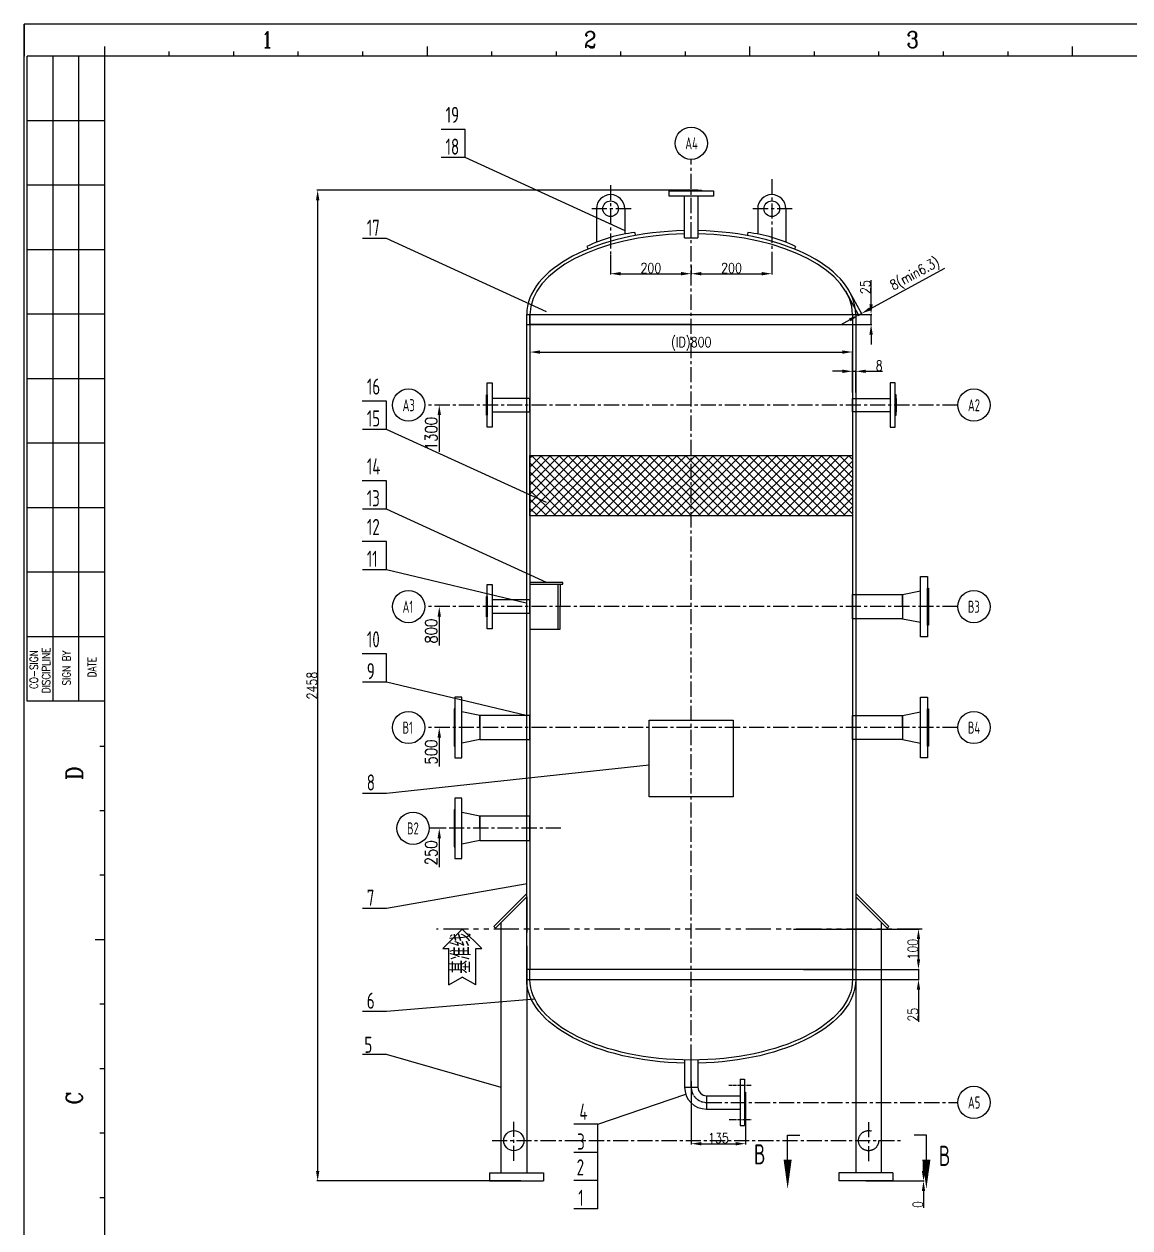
# Model space of a CAD drawing. Header units: inches. Extents: x 32075 to 38901, y -1315 to 3437.
# Drawn here: x 32075 to 34817, y 451 to 3437 of the extents above; entities that cross this region are included whole.
import ezdxf
from ezdxf.enums import TextEntityAlignment as Align

# ---------------------------------------------------------------- set-up
doc = ezdxf.new("R2010")
doc.units = ezdxf.units.IN
doc.header["$LTSCALE"] = 10
doc.header["$MEASUREMENT"] = 0
for name, pattern in [('ACAD_ISO09W100', [45, 24, -3, 6, -3, 6, -3]), ('CENTER', [2, 1.25, -0.25, 0.25, -0.25]), ('CENTER2', [1.125, 0.75, -0.125, 0.125, -0.125]), ('HIDDEN', [0.375, 0.25, -0.125]), ('PHANTOM2', [1.25, 0.625, -0.125, 0.125, -0.125, 0.125, -0.125])]:
    doc.linetypes.add(name, pattern=pattern)
for name, color, linetype in [('1轮廓实线层', 7, 'Continuous'), ('2细线层', 4, 'Continuous'), ('6文字层', 3, 'Continuous'), ('7标注层', 4, 'Continuous'), ('CENTER', 1, 'CENTER'), ('DIM', 4, 'Continuous'), ('PHN', 6, 'PHANTOM2'), ('图框层', 7, 'Continuous')]:
    doc.layers.add(name, color=color, linetype=linetype)
doc.styles.add('111', font='isocp.shx', dxfattribs={"width": 0.6647, "bigfont": 'hzfs.shx'})
doc.styles.add('JEREH', font='isocp.shx', dxfattribs={"width": 0.7, "bigfont": 'hzfs.shx'})
doc.styles.add('PC_TEXTSTYLE', font='isocp.shx', dxfattribs={"width": 0.8, "bigfont": 'hzfs.shx'})
doc.styles.add('ROMANC', font='romanc.shx', dxfattribs={"width": 0.75})
doc.styles.add('TH_GBDIM', font='romans.shx', dxfattribs={"width": 0.8, "bigfont": 'gbcbig.shx'})
doc.dimstyles.new('TH_GBDIM', dxfattribs={"dimtxt": 25, "dimasz": 25, "dimexe": 2, "dimexo": 0, "dimgap": 1.5, "dimtad": 1, "dimdec": 0, "dimzin": 0, "dimdsep": 46, "dimtxsty": 'TH_GBDIM', "dimcen": 25, "dimclrd": 130, "dimclre": 130, "dimclrt": 3, "dimadec": 0, "dimazin": 0, "dimtfac": 0.714286, "dimtdec": 0, "dimtmove": 0, "dimatfit": 3, "dimfxl": 1, "dimtzin": 0, "dimlwd": -1, "dimlwe": -1, "dimarcsym": 0})
doc.dimstyles.new('单线标注', dxfattribs={"dimscale": 10, "dimtxt": 3, "dimasz": 2.5, "dimexe": 0.5, "dimexo": 0.2, "dimgap": 0.5, "dimtad": 1, "dimjust": 2, "dimdec": 0, "dimdsep": 46, "dimtxsty": 'TH_GBDIM', "dimcen": 1, "dimse1": 1, "dimsd1": 1, "dimclrd": 4, "dimclre": 4, "dimclrt": 3, "dimadec": 0, "dimazin": 0, "dimtfac": 1, "dimtdec": 0, "dimtmove": 0, "dimatfit": 3, "dimfxl": 1, "dimlwd": -1, "dimlwe": -1, "dimarcsym": 0})

# ---------------------------------------------------------------- blocks, each defined once
blk = doc.blocks.new('*D3')
at = {"color": 130, "transparency": 16777216}
for p, q in [((33329.1, 2658.2), (33329.1, 2621.8)), ((33354.1, 2623.8), (34104.1, 2623.8)), ((34129.1, 2576), (34129.1, 2625.8))]:
    blk.add_line(p, q, dxfattribs=at)
for points in [[(33354.1, 2627.9), (33354.1, 2619.6), (33329.1, 2623.8)], [(34104.1, 2627.9), (34104.1, 2619.6), (34129.1, 2623.8)]]:
    blk.add_solid(points, dxfattribs=at)
at = {"layer": 'Defpoints', "color": 0, "transparency": 16777216}
for p in [(33329.1, 2658.2), (34129.1, 2623.8), (34129.1, 2576)]:
    blk.add_point(p, dxfattribs=at)
at = {"color": 3, "transparency": 16777216, "insert": (33729.1, 2644.3), "char_height": 25, "attachment_point": 5, "style": 'TH_GBDIM'}
blk.add_mtext('(ID)800', dxfattribs=at)
blk = doc.blocks.new('*D4')
at = {"color": 130, "transparency": 16777216}
for p, q in [((34104.1, 2576), (34079.1, 2576)), ((34129.1, 2523.4), (34129.1, 2578)), ((34129.1, 2576), (34137.1, 2576)), ((34137.1, 2523.3), (34137.1, 2578)), ((34162.1, 2576), (34203.4, 2576))]:
    blk.add_line(p, q, dxfattribs=at)
for points in [[(34104.1, 2580.1), (34104.1, 2571.8), (34129.1, 2576)], [(34162.1, 2580.1), (34162.1, 2571.8), (34137.1, 2576)]]:
    blk.add_solid(points, dxfattribs=at)
at = {"layer": 'Defpoints', "color": 0, "transparency": 16777216}
for p in [(34137.1, 2576), (34129.1, 2523.4), (34137.1, 2523.3)]:
    blk.add_point(p, dxfattribs=at)
at = {"color": 3, "transparency": 16777216, "insert": (34195.2, 2590), "char_height": 25, "attachment_point": 5, "style": 'TH_GBDIM'}
blk.add_mtext('8', dxfattribs=at)
blk = doc.blocks.new('*D5')
at = {"color": 130, "transparency": 16777216}
for p, q in [((34292.6, 1117.2), (34292.6, 1142.2)), ((34020.7, 1092.2), (34294.6, 1092.2)), ((34292.6, 1092.2), (34292.6, 1067.2)), ((34023.8, 1067.2), (34294.6, 1067.2)), ((34292.6, 1042.2), (34292.6, 961.8))]:
    blk.add_line(p, q, dxfattribs=at)
for points in [[(34288.5, 1117.2), (34296.8, 1117.2), (34292.6, 1092.2)], [(34288.5, 1042.2), (34296.8, 1042.2), (34292.6, 1067.2)]]:
    blk.add_solid(points, dxfattribs=at)
at = {"layer": 'Defpoints', "color": 0, "transparency": 16777216}
for p in [(34020.7, 1092.2), (34023.8, 1067.2), (34292.6, 1067.2)]:
    blk.add_point(p, dxfattribs=at)
at = {"color": 3, "transparency": 16777216, "insert": (34278.6, 979.5), "char_height": 25, "attachment_point": 5, "rotation": 90, "style": 'TH_GBDIM'}
blk.add_mtext('25', dxfattribs=at)
blk = doc.blocks.new('*D6')
at = {"color": 130, "transparency": 16777216}
for p, q in [((34305.1, 592.2), (34305.1, 617.2)), ((34162.1, 567.2), (34307.1, 567.2)), ((34254.9, 567.2), (34307.1, 567.2)), ((34305.1, 542.2), (34305.1, 500.8))]:
    blk.add_line(p, q, dxfattribs=at)
for points in [[(34301, 592.2), (34309.3, 592.2), (34305.1, 567.2)], [(34301, 542.2), (34309.3, 542.2), (34305.1, 567.2)]]:
    blk.add_solid(points, dxfattribs=at)
at = {"layer": 'Defpoints', "color": 0, "transparency": 16777216}
for p in [(34162.1, 567.2), (34254.9, 567.2), (34305.1, 567.2)]:
    blk.add_point(p, dxfattribs=at)
at = {"color": 3, "transparency": 16777216, "insert": (34291.1, 509), "char_height": 25, "attachment_point": 5, "rotation": 90, "style": 'TH_GBDIM'}
blk.add_mtext('0', dxfattribs=at)
blk = doc.blocks.new('*D7')
at = {"color": 130, "transparency": 16777216}
for p, q in [((33529.2, 2864.1), (33529.2, 2816.2)), ((33729.1, 2838.2), (33729.1, 2816.2)), ((33554.2, 2818.2), (33704.1, 2818.2))]:
    blk.add_line(p, q, dxfattribs=at)
for points in [[(33554.2, 2822.4), (33554.2, 2814), (33529.2, 2818.2)], [(33704.1, 2822.4), (33704.1, 2814), (33729.1, 2818.2)]]:
    blk.add_solid(points, dxfattribs=at)
at = {"layer": 'Defpoints', "color": 0, "transparency": 16777216}
for p in [(33529.2, 2864.1), (33729.1, 2838.2), (33729.1, 2818.2)]:
    blk.add_point(p, dxfattribs=at)
at = {"color": 3, "transparency": 16777216, "insert": (33629.1, 2832.2), "char_height": 25, "attachment_point": 5, "style": 'TH_GBDIM'}
blk.add_mtext('200', dxfattribs=at)
blk = doc.blocks.new('*D8')
at = {"color": 130, "transparency": 16777216}
for p, q in [((33928.9, 2864.4), (33928.9, 2816.2)), ((33729.1, 2818.2), (33729.1, 2820.2)), ((33754.1, 2818.2), (33903.9, 2818.2))]:
    blk.add_line(p, q, dxfattribs=at)
for points in [[(33754.1, 2822.4), (33754.1, 2814), (33729.1, 2818.2)], [(33903.9, 2822.4), (33903.9, 2814), (33928.9, 2818.2)]]:
    blk.add_solid(points, dxfattribs=at)
at = {"layer": 'Defpoints', "color": 0, "transparency": 16777216}
for p in [(33928.9, 2864.4), (33729.1, 2818.2), (33928.9, 2818.2)]:
    blk.add_point(p, dxfattribs=at)
at = {"color": 3, "transparency": 16777216, "insert": (33829, 2832.2), "char_height": 25, "attachment_point": 5, "style": 'TH_GBDIM'}
blk.add_mtext('200', dxfattribs=at)
blk = doc.blocks.new('*D9')
at = {"color": 130, "transparency": 16777216}
for p, q in [((33982.5, 1192.2), (34294.6, 1192.2)), ((34292.6, 1167.2), (34292.6, 1117.2)), ((34007.8, 1092.2), (34294.6, 1092.2))]:
    blk.add_line(p, q, dxfattribs=at)
for points in [[(34288.5, 1167.2), (34296.8, 1167.2), (34292.6, 1192.2)], [(34288.5, 1117.2), (34296.8, 1117.2), (34292.6, 1092.2)]]:
    blk.add_solid(points, dxfattribs=at)
at = {"layer": 'Defpoints', "color": 0, "transparency": 16777216}
for p in [(33982.5, 1192.2), (34007.8, 1092.2), (34292.6, 1092.2)]:
    blk.add_point(p, dxfattribs=at)
at = {"color": 3, "transparency": 16777216, "insert": (34278.6, 1142.2), "char_height": 25, "attachment_point": 5, "rotation": 90, "style": 'TH_GBDIM'}
blk.add_mtext('100', dxfattribs=at)
blk = doc.blocks.new('*D10')
at = {"color": 130, "transparency": 16777216}
for p, q in [((33729.1, 815), (33729.1, 657.7)), ((33864.1, 762), (33864.1, 657.7)), ((33754.1, 659.7), (33839.1, 659.7))]:
    blk.add_line(p, q, dxfattribs=at)
for points in [[(33754.1, 663.8), (33754.1, 655.5), (33729.1, 659.7)], [(33839.1, 663.8), (33839.1, 655.5), (33864.1, 659.7)]]:
    blk.add_solid(points, dxfattribs=at)
at = {"layer": 'Defpoints', "color": 0, "transparency": 16777216}
for p in [(33729.1, 815), (33864.1, 762), (33864.1, 659.7)]:
    blk.add_point(p, dxfattribs=at)
at = {"color": 3, "transparency": 16777216, "insert": (33796.6, 673.7), "char_height": 25, "attachment_point": 5, "style": 'TH_GBDIM'}
blk.add_mtext('135', dxfattribs=at)
blk = doc.blocks.new('*D11')
at = {"color": 130, "transparency": 16777216}
for p, q in [((33729.1, 3025.5), (32800.7, 3025.5)), ((32802.7, 3000.5), (32802.7, 592.2)), ((33306.9, 567.2), (32800.7, 567.2))]:
    blk.add_line(p, q, dxfattribs=at)
for points in [[(32798.6, 3000.5), (32806.9, 3000.5), (32802.7, 3025.5)], [(32798.6, 592.2), (32806.9, 592.2), (32802.7, 567.2)]]:
    blk.add_solid(points, dxfattribs=at)
at = {"layer": 'Defpoints', "color": 0, "transparency": 16777216}
for p in [(33729.1, 3025.5), (32802.7, 567.2), (33306.9, 567.2)]:
    blk.add_point(p, dxfattribs=at)
at = {"color": 3, "transparency": 16777216, "insert": (32788.7, 1796.3), "char_height": 25, "attachment_point": 5, "rotation": 90, "style": 'TH_GBDIM'}
blk.add_mtext('2458', dxfattribs=at)
blk = doc.blocks.new('*D12')
at = {"color": 130, "transparency": 16777216}
for p, q in [((34175.1, 2742.2), (34175.1, 2802.5)), ((33895, 2717.2), (34177.1, 2717.2)), ((33895, 2692.2), (34177.1, 2692.2)), ((34175.1, 2692.2), (34175.1, 2717.2)), ((34175.1, 2667.2), (34175.1, 2642.2))]:
    blk.add_line(p, q, dxfattribs=at)
for points in [[(34170.9, 2742.2), (34179.2, 2742.2), (34175.1, 2717.2)], [(34170.9, 2667.2), (34179.2, 2667.2), (34175.1, 2692.2)]]:
    blk.add_solid(points, dxfattribs=at)
at = {"layer": 'Defpoints', "color": 0, "transparency": 16777216}
for p in [(33895, 2717.2), (33895, 2692.2), (34175.1, 2717.2)]:
    blk.add_point(p, dxfattribs=at)
at = {"color": 3, "transparency": 16777216, "insert": (34161.1, 2784.8), "char_height": 25, "attachment_point": 5, "rotation": 90, "style": 'TH_GBDIM'}
blk.add_mtext('25', dxfattribs=at)
blk = doc.blocks.new('*D13')
at = {"color": 4, "transparency": 16777216}
for p, q in [((33118.1, 1692.2), (33099.3, 1692.2)), ((33104.3, 1667.2), (33104.3, 1595.4))]:
    blk.add_line(p, q, dxfattribs=at)
blk.add_solid([(33100.1, 1667.2), (33108.5, 1667.2), (33104.3, 1692.2)], dxfattribs=at)
at = {"layer": 'Defpoints', "color": 0, "transparency": 16777216}
for p in [(33104.3, 1692.2), (33120.1, 1692.2), (33120.1, 1192.2)]:
    blk.add_point(p, dxfattribs=at)
at = {"color": 3, "transparency": 16777216, "insert": (33084.3, 1631.3), "char_height": 30, "attachment_point": 5, "rotation": 90, "style": 'TH_GBDIM'}
blk.add_mtext('500', dxfattribs=at)
blk = doc.blocks.new('*D14')
at = {"color": 4, "transparency": 16777216}
for p, q in [((33118.1, 1992.2), (33099.3, 1992.2)), ((33104.3, 1967.2), (33104.3, 1895.4))]:
    blk.add_line(p, q, dxfattribs=at)
blk.add_solid([(33100.1, 1967.2), (33108.5, 1967.2), (33104.3, 1992.2)], dxfattribs=at)
at = {"layer": 'Defpoints', "color": 0, "transparency": 16777216}
for p in [(33104.3, 1992.2), (33120.1, 1992.2), (33120.1, 1192.2)]:
    blk.add_point(p, dxfattribs=at)
at = {"color": 3, "transparency": 16777216, "insert": (33084.3, 1931.3), "char_height": 30, "attachment_point": 5, "rotation": 90, "style": 'TH_GBDIM'}
blk.add_mtext('800', dxfattribs=at)
blk = doc.blocks.new('*D15')
at = {"color": 4, "transparency": 16777216}
for p, q in [((33118.1, 2492.2), (33099.3, 2492.2)), ((33104.3, 2467.2), (33104.3, 2376))]:
    blk.add_line(p, q, dxfattribs=at)
blk.add_solid([(33100.1, 2467.2), (33108.5, 2467.2), (33104.3, 2492.2)], dxfattribs=at)
at = {"layer": 'Defpoints', "color": 0, "transparency": 16777216}
for p in [(33104.3, 2492.2), (33120.1, 2492.2), (33120.1, 1192.2)]:
    blk.add_point(p, dxfattribs=at)
at = {"color": 3, "transparency": 16777216, "insert": (33084.3, 2421.6), "char_height": 30, "attachment_point": 5, "rotation": 90, "style": 'TH_GBDIM'}
blk.add_mtext('1300', dxfattribs=at)
blk = doc.blocks.new('*D41')
at = {"color": 4, "transparency": 16777216}
for p, q in [((33118.1, 1442.2), (33099.3, 1442.2)), ((33104.3, 1417.2), (33104.3, 1345.4))]:
    blk.add_line(p, q, dxfattribs=at)
blk.add_solid([(33100.1, 1417.2), (33108.5, 1417.2), (33104.3, 1442.2)], dxfattribs=at)
at = {"layer": 'Defpoints', "color": 0, "transparency": 16777216}
for p in [(33104.3, 1442.2), (33120.1, 1442.2), (33120.1, 1192.2)]:
    blk.add_point(p, dxfattribs=at)
at = {"color": 3, "transparency": 16777216, "insert": (33084.3, 1381.3), "char_height": 30, "attachment_point": 5, "rotation": 90, "style": 'TH_GBDIM'}
blk.add_mtext('250', dxfattribs=at)
blk = doc.blocks.new('*D42')
at = {"color": 130, "transparency": 16777216}
for p, q in [((34173, 2731.2), (34358.2, 2831.6)), ((34118.6, 2779), (34152, 2717.5)), ((34111.8, 2775.3), (34145.1, 2713.8)), ((34144.2, 2715.6), (34151, 2719.3)), ((34122.2, 2703.6), (34100.2, 2691.7))]:
    blk.add_line(p, q, dxfattribs=at)
for points in [[(34171, 2734.9), (34175, 2727.5), (34151, 2719.3)], [(34120.2, 2707.3), (34124.2, 2700), (34144.2, 2715.6)]]:
    blk.add_solid(points, dxfattribs=at)
at = {"layer": 'Defpoints', "color": 0, "transparency": 16777216}
for p in [(34118.6, 2779), (34111.8, 2775.3), (34151, 2719.3)]:
    blk.add_point(p, dxfattribs=at)
at = {"color": 3, "transparency": 16777216, "insert": (34285.1, 2815.4), "char_height": 25, "attachment_point": 5, "rotation": 28.4717, "style": 'TH_GBDIM'}
blk.add_mtext('8(min6.3)', dxfattribs=at)

msp = doc.modelspace()

# ---------------------------------------------------------------- hatches: boundary and pattern name
h = msp.add_hatch()
h.set_pattern_fill('ANSI37', color=2, scale=5)
h.set_pattern_definition([(45, (-30201.108, 13434.287), (-11.22532, 11.22532), []), (135, (-30201.108, 13434.287), (-11.22532, -11.22532), [])])
h.paths.add_polyline_path([(33729.1, 2367.2), (33329.1, 2367.2), (33329.1, 2217.2), (33729.1, 2217.2)])
h.paths.add_polyline_path([(34129.1, 2367.2), (33729.1, 2367.2), (33729.1, 2217.2), (34129.1, 2217.2)])

# ---------------------------------------------------------------- linework, layer by layer
at = {"color": 1, "linetype": 'CENTER', "ltscale": 3}
for p, q in [((33729.1, 808.7), (33729.1, 3101.8)), ((33928.9, 3052.5), (33928.9, 2864.4)), ((33529.2, 3038.2), (33529.2, 2864.1)), ((33579.8, 2979.4), (33475.8, 2979.4)), ((33979.5, 2979.4), (33875.6, 2979.4)), ((34390.1, 2492.2), (33068.1, 2492.2)), ((34390.1, 1992.2), (33068.1, 1992.2)), ((34390.1, 1692.2), (33068.1, 1692.2)), ((33406, 1442.2), (33079.3, 1442.2)), ((33729.1, 800), (33729.1, 884.9)), ((33767.1, 762), (34390.1, 762)), ((33289.2, 616.8), (33289.2, 718)), ((34168.9, 713.5), (34168.9, 608.8)), ((33235.5, 667.2), (34254.9, 667.2))]:
    msp.add_line(p, q, dxfattribs=at)
for p, q in [((33745.6, 3025.5), (33712.6, 3025.5)), ((33712.6, 2907), (33712.6, 3010.8)), ((33745.6, 3010.8), (33745.6, 2907)), ((33494.2, 2979.4), (33494.2, 2896.4)), ((33564.3, 2979.4), (33564.3, 2916.5)), ((33893.9, 2979.4), (33893.9, 2916.5)), ((33964, 2979.4), (33964, 2896.4)), ((33589, 2920.3), (33590.4, 2912.6)), ((33712.6, 2907), (33745.6, 2907)), ((33869.2, 2920.3), (33867.8, 2912.6)), ((33470.3, 2885.9), (33473.3, 2879.2)), ((33987.8, 2885.9), (33984.9, 2879.2)), ((33321.1, 1183.7), (33321.1, 2717.2)), ((33321.1, 2692.2), (33321.1, 2717.2)), ((33321.1, 2692.2), (34137.1, 2692.2)), ((33321.1, 2692.2), (33329.1, 2692.2)), ((33329.1, 2692.2), (33329.1, 2717.2)), ((33729.1, 2692.2), (33329.1, 2692.2)), ((34129.1, 2717.2), (34129.1, 2692.2)), ((34137.1, 2717.2), (34137.1, 2692.2)), ((34137.1, 2692.2), (34137.1, 1197.2)), ((33221.1, 2508.7), (33221.1, 2475.7)), ((33311.1, 2508.7), (33235.8, 2508.7)), ((33329.1, 2508.7), (33311.1, 2508.7)), ((33329.1, 2475.7), (33329.1, 2508.7)), ((34129.1, 2508.7), (34147.1, 2508.7)), ((34129.1, 2475.7), (34129.1, 2508.7)), ((34147.1, 2508.7), (34222.3, 2508.7)), ((34237, 2508.7), (34237, 2475.7)), ((33235.8, 2475.7), (33311.1, 2475.7)), ((33311.1, 2475.7), (33329.1, 2475.7)), ((34147.1, 2475.7), (34129.1, 2475.7)), ((34222.3, 2475.7), (34147.1, 2475.7)), ((33329.1, 2048.2), (33404.5, 2048.2)), ((33398.3, 2048.2), (33398.3, 1936.1)), ((33404.5, 2048.2), (33404.5, 1992.2)), ((34253.1, 2022.2), (34297.6, 2031.2)), ((33221.1, 2008.7), (33221.1, 1975.7)), ((33329.1, 2008.7), (33235.8, 2008.7)), ((33329.1, 1975.7), (33329.1, 2008.7)), ((34129.1, 2022.2), (34147.1, 2022.2)), ((34129.1, 1962.2), (34129.1, 2022.2)), ((34147.1, 2022.2), (34253.1, 2022.2)), ((34253.1, 1992.2), (34253.1, 2022.2)), ((34253.1, 2022.2), (34253.1, 1962.2)), ((33235.8, 1975.7), (33329.1, 1975.7)), ((33404.5, 1936.1), (33404.5, 1992.2)), ((34253.1, 1992.2), (34253.1, 1962.2)), ((34147.1, 1962.2), (34129.1, 1962.2)), ((34253.1, 1962.2), (34147.1, 1962.2)), ((34253.1, 1962.2), (34297.6, 1953.2)), ((33329.1, 1936.1), (33404.5, 1936.1)), ((33205.1, 1722.2), (33160.6, 1731.2)), ((33205.1, 1692.2), (33205.1, 1722.2)), ((33311.1, 1722.2), (33205.1, 1722.2)), ((33205.1, 1722.2), (33205.1, 1662.2)), ((33329.1, 1722.2), (33311.1, 1722.2)), ((33329.1, 1662.2), (33329.1, 1722.2)), ((34129.1, 1722.2), (34147.1, 1722.2)), ((34129.1, 1662.2), (34129.1, 1722.2)), ((34147.1, 1722.2), (34253.1, 1722.2)), ((34253.1, 1722.2), (34297.6, 1731.2)), ((34253.1, 1692.2), (34253.1, 1722.2)), ((34253.1, 1722.2), (34253.1, 1662.2)), ((33205.1, 1692.2), (33205.1, 1662.2)), ((34253.1, 1692.2), (34253.1, 1662.2)), ((33205.1, 1662.2), (33160.6, 1653.2)), ((33205.1, 1662.2), (33311.1, 1662.2)), ((33311.1, 1662.2), (33329.1, 1662.2)), ((34147.1, 1662.2), (34129.1, 1662.2)), ((34137.1, 1668.2), (34137.1, 1397.2)), ((34253.1, 1662.2), (34147.1, 1662.2)), ((34253.1, 1662.2), (34297.6, 1653.2)), ((33205.1, 1472.2), (33160.6, 1481.2)), ((33205.1, 1442.2), (33205.1, 1472.2)), ((33311.1, 1472.2), (33205.1, 1472.2)), ((33205.1, 1472.2), (33205.1, 1412.2)), ((33329.1, 1472.2), (33311.1, 1472.2)), ((33329.1, 1412.2), (33329.1, 1472.2)), ((33205.1, 1442.2), (33205.1, 1412.2)), ((33205.1, 1412.2), (33160.6, 1403.2)), ((33205.1, 1412.2), (33311.1, 1412.2)), ((33311.1, 1412.2), (33329.1, 1412.2)), ((33321.1, 1280.6), (33239.2, 1198.8)), ((33321.1, 1272.2), (33243.5, 1194.5)), ((33321.1, 1272.2), (33321.1, 1183.7)), ((33321.1, 1150.7), (33321.1, 1272.2)), ((34137.1, 1280.6), (34218.9, 1198.8)), ((34137.1, 1272.2), (34137.1, 1067.2)), ((34137.1, 1272.2), (34214.7, 1194.5)), ((33243.5, 1194.5), (33239.2, 1198.8)), ((33257.4, 587.2), (33257.4, 1208.5)), ((34200.7, 587.2), (34200.7, 1208.5)), ((34214.7, 1194.5), (34218.9, 1198.8)), ((33321.1, 1092.2), (33321.1, 1150.7)), ((33321.1, 1150.7), (33321.1, 587.2)), ((33321.1, 1092.2), (33321.1, 1150.7)), ((34137.1, 1137.2), (34137.1, 587.2)), ((33321.1, 1067.2), (33321.1, 1092.2)), ((33329.1, 1067.2), (33329.1, 1092.2)), ((33321.1, 1067.2), (34137.1, 1067.2)), ((33712.6, 867.1), (33712.6, 800)), ((33745.4, 867.1), (33745.6, 800)), ((33850.1, 819.5), (33861.1, 819.5)), ((33850.1, 819.5), (33850.1, 704.5)), ((33861.1, 819.5), (33861.1, 704.5)), ((33712.6, 800), (33745.6, 800)), ((33767.1, 778.5), (33767.1, 745.5)), ((33767.1, 778.5), (33850.1, 778.5)), ((33861.1, 787.5), (33864.1, 787.5)), ((33864.1, 787.5), (33864.1, 736.5)), ((33767.1, 745.5), (33850.1, 745.5)), ((33861.1, 736.5), (33864.1, 736.5)), ((33850.1, 704.5), (33861.1, 704.5)), ((33229.1, 587.2), (33363, 587.2)), ((33229.1, 587.2), (33229.1, 567.2)), ((33229.1, 587.2), (33249.1, 587.2)), ((33289.2, 587.2), (33352.9, 587.2)), ((33363, 587.2), (33363, 567.2)), ((34229, 587.2), (34095.1, 587.2)), ((34095.1, 587.2), (34095.1, 567.2)), ((34168.9, 587.2), (34105.2, 587.2)), ((34229, 587.2), (34209, 587.2)), ((34229, 587.2), (34229, 567.2)), ((33229.1, 567.2), (33363, 567.2)), ((34229, 567.2), (34095.1, 567.2))]:
    msp.add_line(p, q)
at = {"color": 4, "linetype": 'ACAD_ISO09W100', "ltscale": 5}
for p, q in [((33321.1, 2717.2), (34137.1, 2717.2)), ((34137.1, 1092.2), (33321.1, 1092.2)), ((34129.1, 1092.2), (33329.1, 1092.2))]:
    msp.add_line(p, q, dxfattribs=at)
at = {"color": 0}
for p, q in [((33329.1, 2717.2), (33329.1, 1150.7)), ((34129.1, 2692.2), (34129.1, 1067.2)), ((33410.5, 2052.3), (33329.1, 2052.3)), ((33329.1, 2048.2), (33410.5, 2048.2)), ((33410.5, 2048.2), (33410.5, 2052.3)), ((34129.1, 1668.2), (34129.1, 1397.2)), ((33329.1, 1150.7), (33329.1, 1092.2))]:
    msp.add_line(p, q, dxfattribs=at)
at = {"color": 4}
for p, q in [((34129.1, 2692.2), (34137.1, 2692.2)), ((33497.9, 708.2), (33715.5, 782.4)), ((33968.2, 619.7), (33968.2, 681)), ((33968.2, 681), (33998.1, 681)), ((34312.2, 681), (34282.3, 681)), ((34312.2, 619.7), (34312.2, 681))]:
    msp.add_line(p, q, dxfattribs=at)
for points in [[(33674.1, 3023.5), (33784.1, 3023.5), (33784.1, 3010.8), (33674.1, 3010.8)], [(33703.7, 3025.5), (33754.5, 3025.5), (33754.5, 3023.5), (33703.7, 3023.5)], [(33223.1, 2437.2), (33223.1, 2547.2), (33235.8, 2547.2), (33235.8, 2437.2)], [(34235, 2437.2), (34235, 2547.2), (34222.3, 2547.2), (34222.3, 2437.2)], [(33221.1, 2466.8), (33221.1, 2517.6), (33223.1, 2517.6), (33223.1, 2466.8)], [(34237, 2466.8), (34237, 2517.6), (34235, 2517.6), (34235, 2466.8)], [(34297.6, 1917.2), (34297.6, 2067.2), (34315.1, 2067.2), (34315.1, 1917.2)], [(33223.1, 1937.2), (33223.1, 2047.2), (33235.8, 2047.2), (33235.8, 1937.2)], [(34315.1, 1946.2), (34315.1, 2038.2), (34317.1, 2038.2), (34317.1, 1946.2)], [(33221.1, 1966.8), (33221.1, 2017.6), (33223.1, 2017.6), (33223.1, 1966.8)], [(33160.6, 1617.2), (33160.6, 1767.2), (33143.1, 1767.2), (33143.1, 1617.2)], [(34297.6, 1617.2), (34297.6, 1767.2), (34315.1, 1767.2), (34315.1, 1617.2)], [(33143.1, 1646.2), (33143.1, 1738.2), (33141.1, 1738.2), (33141.1, 1646.2)], [(34315.1, 1646.2), (34315.1, 1738.2), (34317.1, 1738.2), (34317.1, 1646.2)], [(33160.6, 1367.2), (33160.6, 1517.2), (33143.1, 1517.2), (33143.1, 1367.2)], [(33143.1, 1396.2), (33143.1, 1488.2), (33141.1, 1488.2), (33141.1, 1396.2)]]:
    msp.add_lwpolyline(points, close=True)
at = {"color": 0}
msp.add_lwpolyline([(33329.1, 2367.2), (34129.1, 2367.2), (34129.1, 2217.2), (33329.1, 2217.2)], close=True, dxfattribs=at)
at = {"color": 4}
for points in [[(33968.2, 619.7, 20, 0, 0), (33968.2, 547.4, 0, 0, 0)], [(34312.2, 619.7, 20, 0, 0), (34312.2, 547.4, 0, 0, 0)]]:
    msp.add_lwpolyline(points, format="xyseb", dxfattribs=at)
for centre, radius in [((33529.2, 2979.4), 19.4), ((33928.9, 2979.4), 19.4), ((33289.2, 667.2), 25)]:
    msp.add_circle(centre, radius)
at = {"color": 4, "linetype": 'HIDDEN', "ltscale": 50}
msp.add_circle((34168.9, 667.2), 25, dxfattribs=at)
for centre, radius, start, end in [((33529.2, 2979.4), 35, 0, 180), ((33928.9, 2979.4), 35, 0, 180), ((33767.1, 800), 54.5, 180, 270), ((33767.1, 800), 21.5, 180, 270)]:
    msp.add_arc(centre, radius, start, end)
at = {"color": 0}
for centre, start, end in [((33631, 2552.6), 96.5178, 115.7405), ((33827.2, 2552.6), 64.2595, 83.4822)]:
    msp.add_arc(centre, 370, start, end, dxfattribs=at)
for major_axis, ratio, start_param, end_param in [((-408, 0), 0.509804, 4.752841, 6.283185), ((-400, 0), 0.5, 4.753651, 6.283185), ((-408, 0), 0.509804, 3.141593, 4.671937), ((-400, 0), 0.5, 3.141593, 4.671127)]:
    msp.add_ellipse((33729.1, 2717.2), major_axis=major_axis, ratio=ratio, start_param=start_param, end_param=end_param)
at = {"extrusion": (0, 0, -1)}
for major_axis, ratio, start_param, end_param in [((-408, 0), 0.509804, 4.752841, 6.283185), ((-400, 0), 0.5, 3.141593, 6.283185), ((-408, 0), 0.509804, 3.141593, 4.672221)]:
    msp.add_ellipse((33729.1, 1067.2), major_axis=major_axis, ratio=ratio, start_param=start_param, end_param=end_param, dxfattribs=at)
at = {"layer": '1轮廓实线层'}
msp.add_lwpolyline([(33624.7, 1710.5), (33833.5, 1710.5), (33833.5, 1520.5), (33624.7, 1520.5)], close=True, dxfattribs=at)
at = {"layer": '2细线层'}
for p, q in [((32074.7, -1314.5), (32074.7, 3437.5)), ((38802.7, 3437.5), (32074.7, 3437.5)), ((32074.7, 3437.5), (32074.7, 3357.5)), ((32274.7, 3357.5), (32274.7, 3381.5)), ((33074.7, 3357.5), (33074.7, 3381.5)), ((33874.7, 3357.5), (33874.7, 3381.5)), ((34674.7, 3357.5), (34674.7, 3381.5)), ((32082.7, 1757.5), (32082.7, 3357.5)), ((32274.7, 3357.5), (32082.7, 3357.5)), ((32146.7, 1757.5), (32146.7, 3357.5)), ((32210.7, 1757.5), (32210.7, 3357.5)), ((32434.7, 3357.5), (32434.7, 3369.5)), ((32594.7, 3357.5), (32594.7, 3369.5)), ((32754.7, 3357.5), (32754.7, 3369.5)), ((32914.7, 3357.5), (32914.7, 3369.5)), ((33234.7, 3357.5), (33234.7, 3369.5)), ((33394.7, 3357.5), (33394.7, 3369.5)), ((33554.7, 3357.5), (33554.7, 3369.5)), ((33714.7, 3357.5), (33714.7, 3369.5)), ((34034.7, 3357.5), (34034.7, 3369.5)), ((34194.7, 3357.5), (34194.7, 3369.5)), ((34354.7, 3357.5), (34354.7, 3369.5)), ((34514.7, 3357.5), (34514.7, 3369.5)), ((32274.7, 3197.5), (32082.7, 3197.5)), ((32274.7, 3037.5), (32082.7, 3037.5)), ((32274.7, 2877.5), (32082.7, 2877.5)), ((32274.7, 2717.5), (32082.7, 2717.5)), ((32274.7, 2557.5), (32082.7, 2557.5)), ((32274.7, 2397.5), (32082.7, 2397.5)), ((32274.7, 2237.5), (32082.7, 2237.5)), ((32274.7, 2077.5), (32082.7, 2077.5)), ((32274.7, 1917.5), (32082.7, 1917.5)), ((32274.7, 1757.5), (32082.7, 1757.5)), ((32274.7, 1645.5), (32262.7, 1645.5)), ((32274.7, 1485.5), (32262.7, 1485.5)), ((32274.7, 1325.5), (32262.7, 1325.5)), ((32274.7, 1165.5), (32250.7, 1165.5)), ((32274.7, 1005.5), (32262.7, 1005.5)), ((32274.7, 845.5), (32262.7, 845.5)), ((32274.7, 685.5), (32262.7, 685.5)), ((32274.7, 525.5), (32262.7, 525.5))]:
    msp.add_line(p, q, dxfattribs=at)
at = {"layer": '7标注层'}
for p, q in [((33168.8, 3176.2), (33108.8, 3176.2)), ((33168.8, 3106.2), (33168.8, 3176.2)), ((33168.8, 3106.2), (33109.1, 3106.2)), ((33565.1, 2924.5), (33168.8, 3106.2)), ((32973.5, 2905.2), (32913.9, 2905.2)), ((33369.8, 2723.5), (32973.5, 2905.2)), ((32973.5, 2502), (32913.5, 2502)), ((32973.5, 2432), (32973.5, 2502)), ((32973.5, 2432), (32913.9, 2432)), ((33369.8, 2250.3), (32973.5, 2432)), ((32973.5, 2304), (32913.5, 2304)), ((32973.5, 2234), (32973.5, 2304)), ((32973.5, 2234), (32913.9, 2234)), ((33369.8, 2052.3), (32973.5, 2234)), ((32973.5, 2153.7), (32913.5, 2153.7)), ((32973.5, 2083.7), (32973.5, 2153.7)), ((32973.5, 2083.7), (32913.9, 2083.7)), ((33320.1, 2001), (32973.5, 2083.7)), ((32973.5, 1874.9), (32913.5, 1874.9)), ((32973.5, 1804.9), (32973.5, 1874.9)), ((32973.5, 1804.9), (32913.9, 1804.9)), ((33320.1, 1722.2), (32973.5, 1804.9)), ((33624.7, 1599.2), (32973.5, 1528.7)), ((32973.5, 1528.7), (32913.9, 1528.7)), ((33322.6, 1304.1), (32973.5, 1242.8)), ((32973.5, 1242.8), (32913.9, 1242.8)), ((33341.1, 1018.5), (32973.6, 987.4)), ((32973.6, 987.4), (32913.9, 987.4)), ((33497.9, 708.2), (33437.9, 708.2)), ((33497.9, 638.2), (33497.9, 708.2)), ((33497.9, 638.2), (33437.9, 638.2)), ((33497.9, 568.2), (33497.9, 638.2)), ((33497.9, 568.2), (33437.9, 568.2)), ((33497.9, 498.2), (33497.9, 568.2)), ((33497.9, 498.2), (33438.3, 498.2))]:
    msp.add_line(p, q, dxfattribs=at)
at = {"layer": '7标注层', "linetype": 'Continuous'}
for p, q in [((33112.8, 1143.6), (33161.4, 1192.2)), ((33161.4, 1192.2), (33210, 1143.6)), ((33112.8, 1143.6), (33127.7, 1143.6)), ((33127.7, 1053.7), (33127.7, 1143.6)), ((33195, 1053.7), (33195, 1143.6)), ((33195, 1143.6), (33210, 1143.6)), ((33127.7, 1053.7), (33161.4, 1073.1)), ((33195, 1053.7), (33161.4, 1073.1))]:
    msp.add_line(p, q, dxfattribs=at)
at = {"layer": '7标注层'}
msp.add_lwpolyline([(33257.4, 799.2), (32973.6, 880.8), (32913.9, 880.8)], dxfattribs=at)
at = {"layer": '7标注层', "ltscale": 100}
for centre in [(33729.1, 3141.8), (33028.1, 2492.2), (34430.1, 2492.2), (33028.1, 1992.2), (34430.1, 1992.2), (33028.1, 1692.2), (34430.1, 1692.2), (33039.3, 1442.2), (34430.1, 762)]:
    msp.add_circle(centre, 40, dxfattribs=at)
at = {"layer": 'CENTER', "linetype": 'CENTER2'}
for p, q in [((33822.7, 804.5), (33878.2, 804.5)), ((33823, 719.5), (33879, 719.5))]:
    msp.add_line(p, q, dxfattribs=at)
msp.add_arc((33767.1, 800), 38, 180, 270, dxfattribs=at)
at = {"layer": 'PHN', "ltscale": 10}
msp.add_line((34301.9, 1192.2), (33097.7, 1192.2), dxfattribs=at)
at = {"layer": '图框层'}
for p in [(32274.7, -1234.5), (38722.7, 3357.5)]:
    msp.add_line(p, (32274.7, 3357.5), dxfattribs=at)

# ---------------------------------------------------------------- texts
at = {"layer": '2细线层', "style": 'ROMANC', "width": 0.9}
for s, p in [('1', (32662.2, 3378.8)), ('2', (33463.4, 3378.8)), ('3', (34262.7, 3378.8))]:
    msp.add_text(s, height=40, dxfattribs=at).set_placement(p)
at = {"layer": '2细线层', "style": 'ROMANC', "width": 0.8}
for s, p in [('CO-SIGN', (32109.2, 1835.7)), ('DISCIPLINE', (32139.2, 1834)), ('SIGN BY', (32190.1, 1839.8)), ('DATE', (32253.1, 1842.1))]:
    msp.add_text(s, height=20, rotation=90, dxfattribs=at).set_placement(p, align=Align.CENTER)
at = {"layer": '2细线层', "style": 'ROMANC', "width": 0.9}
for s, p in [('D', (32219.2, 1562)), ('C', (32219.2, 756.5))]:
    msp.add_text(s, height=40, rotation=90, dxfattribs=at).set_placement(p)
at = {"layer": '6文字层', "style": 'PC_TEXTSTYLE', "width": 0.75}
for s, height, p in [('19', 40, (33120.1, 3192.2)), ('18', 40, (33119.8, 3113.3)), ('17', 40, (32924.5, 2912.2)), ('16', 40, (32924.8, 2518.1)), ('15', 40, (32924.5, 2439.1)), ('14', 40, (32924.8, 2320.1)), ('13', 40, (32924.5, 2241.1)), ('12', 40, (32924.8, 2169.8)), ('11', 40, (32924.5, 2090.8)), ('10', 40, (32924.8, 1891)), ('9', 40, (32924.5, 1812)), ('8', 40, (32924.5, 1535.8)), ('7', 40, (32924.5, 1249.9)), ('6', 40, (32924.6, 994.5)), ('5', 40, (32918.6, 885.1)), ('4', 40, (33451.8, 719)), ('3', 40, (33446.2, 644.9)), ('B', 50, (33884.6, 608.4)), ('B', 50, (34343.1, 604.6)), ('2', 40, (33445, 581.1)), ('1', 40, (33449, 505.3))]:
    msp.add_text(s, height=height, dxfattribs=at).set_placement(p)
at = {"layer": '7标注层', "linetype": 'Continuous', "style": '111', "width": 0.7}
msp.add_text('基准线', height=48, rotation=90, dxfattribs=at).set_placement((33182.2, 1081.8))
at = {"layer": 'DIM', "style": 'JEREH', "width": 0.7}
for s, p in [('A4', (33714.3, 3126.6)), ('A3', (33013.3, 2476.9)), ('A2', (34415.3, 2476.9)), ('A1', (33013.3, 1976.9)), ('B3', (34415.3, 1976.9)), ('B1', (33013.3, 1676.9)), ('B4', (34415.3, 1676.9)), ('B2', (33024.5, 1426.9)), ('A5', (34415.3, 746.8))]:
    msp.add_text(s, height=30, dxfattribs=at).set_placement(p)

# ---------------------------------------------------------------- dimensions: what is measured, and where the dimension line sits
at = {"color": 4}
for base, p1, p2, dimstyle, picture, middle in [((32802.7, 567.2), (33729.1, 3025.5), (33306.9, 567.2), 'TH_GBDIM', '*D11', (32788.7, 1796.3)), ((34175.1, 2717.2), (33895, 2692.2), (33895, 2717.2), 'TH_GBDIM', '*D12', (34161.1, 2784.8)), ((33104.3, 2492.2), (33120.1, 1192.2), (33120.1, 2492.2), '单线标注', '*D15', (33084.3, 2421.6)), ((33104.3, 1992.2), (33120.1, 1192.2), (33120.1, 1992.2), '单线标注', '*D14', (33084.3, 1931.3)), ((33104.3, 1692.2), (33120.1, 1192.2), (33120.1, 1692.2), '单线标注', '*D13', (33084.3, 1631.3)), ((33104.3, 1442.2), (33120.1, 1192.2), (33120.1, 1442.2), '单线标注', '*D41', (33084.3, 1381.3)), ((34305.1319155, 567.15735), (34162.0687724, 567.15735), (34254.9090507, 567.15735), 'TH_GBDIM', '*D6', (34291.1319155, 508.9906833))]:
    dim = msp.add_linear_dim(base=base, p1=p1, p2=p2, angle=90, dimstyle=dimstyle, dxfattribs=at)
    dim.commit()
    dim.dimension.update_dxf_attribs({"geometry": picture, "text_midpoint": middle})
at = {"color": 0}
for base, p1, p2, picture, middle in [((33729.1, 2818.2), (33529.2, 2864.1), (33729.1, 2838.2), '*D7', (33629.1, 2832.2)), ((33928.9, 2818.2), (33729.1, 2818.2), (33928.9, 2864.4), '*D8', (33829, 2832.2))]:
    dim = msp.add_linear_dim(base=base, p1=p1, p2=p2, dimstyle='TH_GBDIM', dxfattribs=at)
    dim.commit()
    dim.dimension.update_dxf_attribs({"geometry": picture, "text_midpoint": middle})
at = {"color": 4}
dim = msp.add_linear_dim(base=(34151, 2719.3), p1=(34111.8, 2775.3), p2=(34118.6, 2779), angle=28.4717, text='<>(min6.3)', dimstyle='TH_GBDIM', dxfattribs=at)
dim.commit()
dim.dimension.update_dxf_attribs({"geometry": '*D42', "text_midpoint": (34294.9, 2797.3), "dimtype": 161})
dim = msp.add_linear_dim(base=(34129.1, 2623.8), p1=(33329.1, 2658.2), p2=(34129.1, 2576), text='(ID)<>', dimstyle='TH_GBDIM')
dim.commit()
dim.dimension.update_dxf_attribs({"geometry": '*D3', "text_midpoint": (33729.1, 2623.8), "dimtype": 160})
dim = msp.add_linear_dim(base=(34137.1, 2576), p1=(34129.1, 2523.4), p2=(34137.1, 2523.3), dimstyle='TH_GBDIM')
dim.commit()
dim.dimension.update_dxf_attribs({"geometry": '*D4', "text_midpoint": (34195.2, 2590)})
at = {"color": 0}
dim = msp.add_linear_dim(base=(34292.6, 1092.2), p1=(33982.5, 1192.2), p2=(34007.8, 1092.2), angle=90, dimstyle='TH_GBDIM', dxfattribs=at)
dim.commit()
dim.dimension.update_dxf_attribs({"geometry": '*D9', "text_midpoint": (34278.6, 1142.2)})
dim = msp.add_linear_dim(base=(34292.6, 1067.2), p1=(34020.7, 1092.2), p2=(34023.8, 1067.2), angle=90, dimstyle='TH_GBDIM')
dim.commit()
dim.dimension.update_dxf_attribs({"geometry": '*D5', "text_midpoint": (34292.6, 979.5), "dimtype": 160})
at = {"color": 4}
dim = msp.add_linear_dim(base=(33864.1, 659.7), p1=(33729.1, 815), p2=(33864.1, 762), dimstyle='TH_GBDIM', dxfattribs=at)
dim.commit()
dim.dimension.update_dxf_attribs({"geometry": '*D10', "text_midpoint": (33796.6, 673.7)})

doc.saveas('drawing.dxf')
